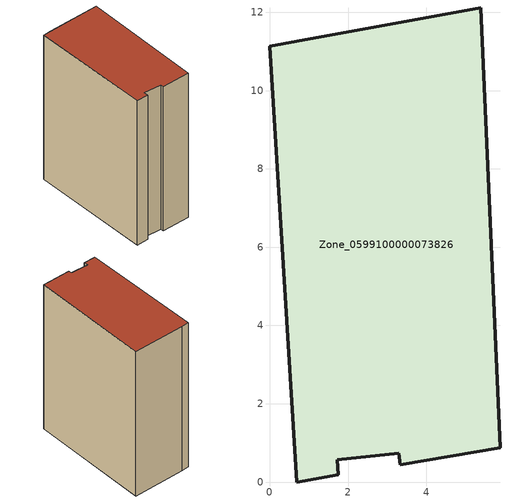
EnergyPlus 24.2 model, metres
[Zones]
Zone_0599100000073826
 floor ground (C_G): 3.33,0.45 3.3,0.73 1.72,0.56 1.76,0.18 0.69,0 0,11.14 0.69,11.27 5.39,12.11 5.89,0.88 z0
 wall outside (C_F): 3.33,0.45 5.89,0.88 5.39,12.11 0.69,11.27 0,11.14 0.69,0 1.76,0.18 1.72,0.56 3.3,0.73 3.33,0.45 z0:12.79
 roof outside (C_R): 3.3,0.73 3.33,0.45 5.89,0.88 5.39,12.11 0.69,11.27 0,11.14 0.69,0 1.76,0.18 1.72,0.56 z12.79
[BUILDING]
Pand.0599100000073826: North Axis=0; Terrain=City; Loads Convergence Tolerance Value=0.04; Temperature Convergence Tolerance Value=0.4; Solar Distribution=FullExterior; Maximum Number of Warmup Days=25; Minimum Number of Warmup Days=1
[Site:Location]
Rotterdam.The.Hague.AP_ZH_NLD Design_Conditions: Latitude=51.96; Longitude=4.45; Time Zone=1; Elevation=-4.5
[SITE:GROUNDTEMPERATURE:BUILDINGSURFACE]
18, 18, 18, 18, 18, 18, 18, 18, 18, 18, 18, 18
[MATERIAL] Thermal Absorptance=0.9; Solar Absorptance=0.7; Visible Absorptance=0.7
Name | Roughness | Thickness | Conductivity | Density | Specific Heat
G.TI.1946 | MediumSmooth | 0.15 | 1 | 540 | 1210
F.TI.1946 | Rough | 0.3 | 0.857143 | 1920 | 840
R.TI.1946 | MediumRough | 0.2 | 0.1 | 1500 | 1000
[CONSTRUCTION]
C_G: G.TI.1946
C_F: F.TI.1946
C_R: R.TI.1946
[ZONE]
Zone_0599100000073826: Type=1; Multiplier=1; Ceiling Height=Autocalculate; Volume=Autocalculate; Floor Area=autocalculate; Part of Total Floor Area=Yes
[ZONEINFILTRATION:DESIGNFLOWRATE]
Infil_Zone_0599100000073826: Zone or ZoneList or Space or SpaceList=Zone_0599100000073826; Schedule=AlwaysOn; Design Flow Rate Calculation Method=Flow/Area; Flow Rate per Floor Area=0.003; Constant Term Coefficient=1; Temperature Term Coefficient=0; Velocity Term Coefficient=0; Velocity Squared Term Coefficient=0
[HVACTEMPLATE:ZONE:IDEALLOADSAIRSYSTEM]
Zone_0599100000073826: Maximum Heating Supply Air Temperature=50; Minimum Cooling Supply Air Temperature=13; Maximum Heating Supply Air Humidity Ratio=0.0156; Minimum Cooling Supply Air Humidity Ratio=0.0077; Heating Limit=NoLimit; Cooling Limit=NoLimit; Dehumidification Control Type=ConstantSensibleHeatRatio; Cooling Sensible Heat Ratio=0.7; Dehumidification Setpoint=60; Humidification Control Type=None; Humidification Setpoint=30; Outdoor Air Method=None; Outdoor Air Flow Rate per Person=0.00944; Outdoor Air Flow Rate per Zone Floor Area=0; Outdoor Air Flow Rate per Zone=0; Demand Controlled Ventilation Type=None; Outdoor Air Economizer Type=NoEconomizer; Heat Recovery Type=None; Sensible Heat Recovery Effectiveness=0.7; Latent Heat Recovery Effectiveness=0.65
[ZONECONTROL:THERMOSTAT]
ThermostatControl_Zone_0599100000073826: Zone or ZoneList=Zone_0599100000073826; Control Type Schedule=DualSetpointControlType; Control 1=Thermostat_Zone_0599100000073826; Temperature Difference Between Cutout And Setpoint=0
[THERMOSTATSETPOINT:DUALSETPOINT]
Thermostat_Zone_0599100000073826: Heating Setpoint Temperature Schedule=HeatingSetpoint_Zone_0599100000073826; Cooling Setpoint Temperature Schedule=CoolingSetpoint_Zone_0599100000073826
[SCHEDULE:COMPACT]
HeatingSetpoint_Zone_0599100000073826: Through: 12/31, For: AllDays, Until: 24:00, 21
CoolingSetpoint_Zone_0599100000073826: Through: 12/31, For: AllDays, Until: 24:00, 24
DualSetpointControlType: Through: 12/31, For: AllDays, Until: 24:00, 4
AlwaysOn: Through: 12/31, For: AllDays, Until: 24:00, 1
